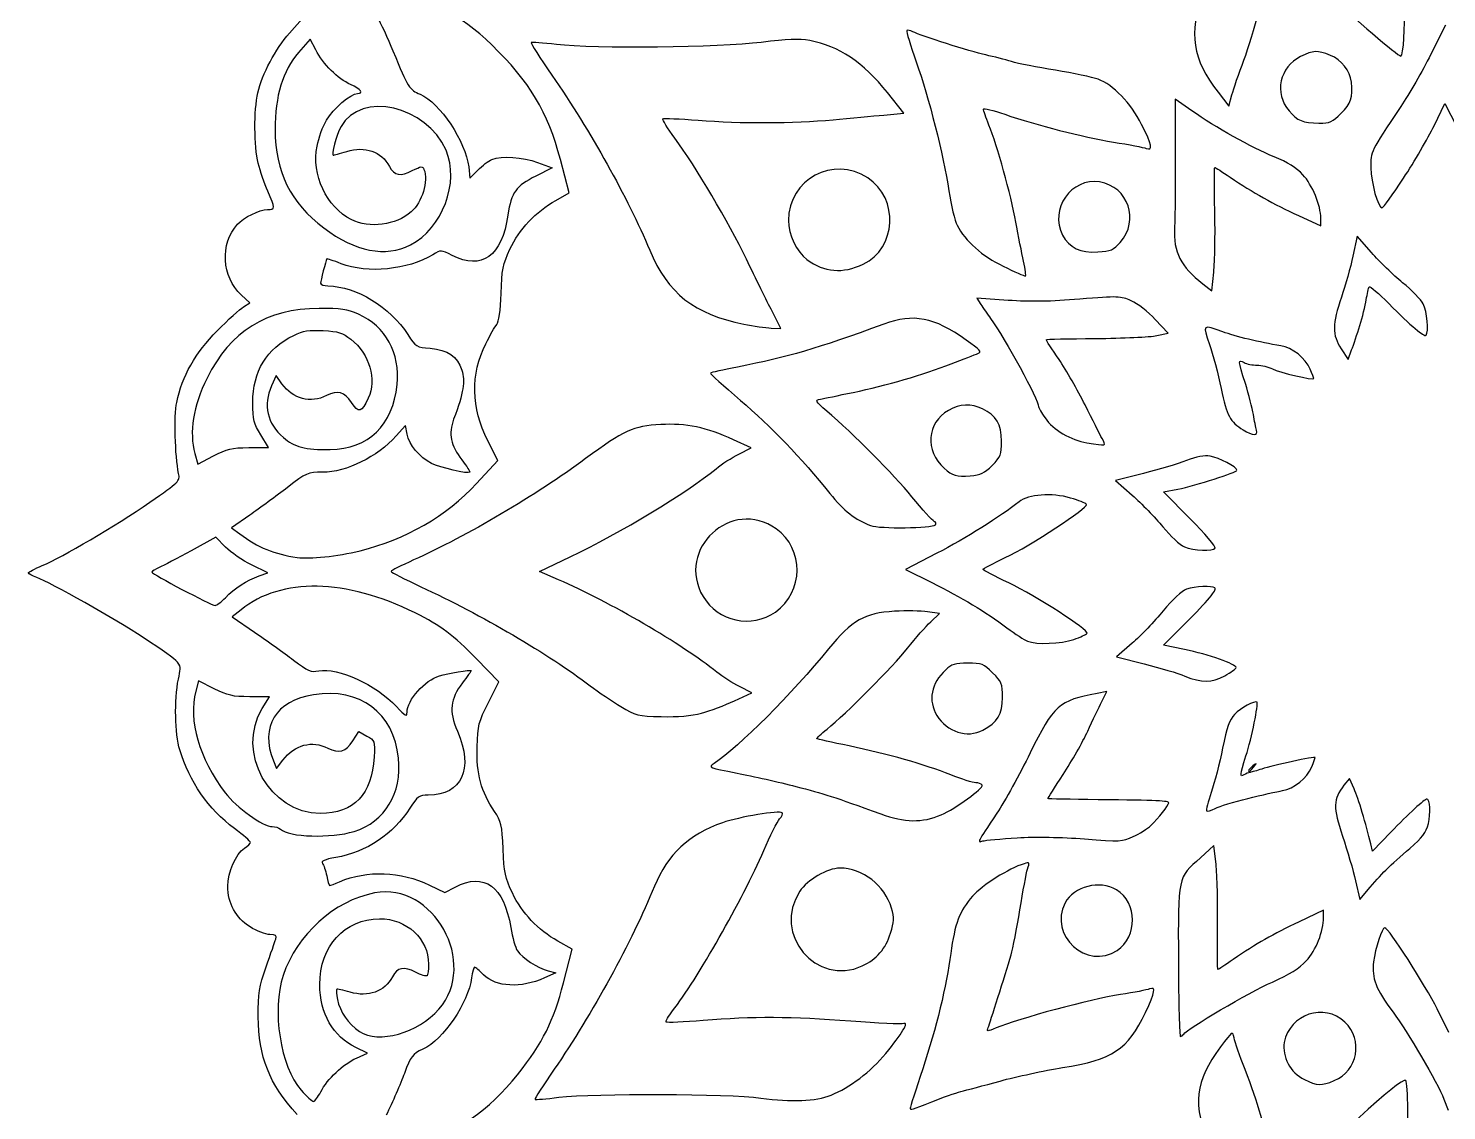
# Model space of a CAD drawing. Extents: x -17 to 263, y 101 to 446.
# Drawn here: x -17.3 to 122.8, y 251.8 to 358.7 of the extents above; entities that cross this region are included whole.
import ezdxf

# ---------------------------------------------------------------- set-up
doc = ezdxf.new("R2010")
doc.units = 0
doc.layers.get('0').update_dxf_attribs({"linetype": 'CONTINUOUS'})

msp = doc.modelspace()

# ---------------------------------------------------------------- linework, layer by layer
at = {"color": 7}
for p, q in [((8.526733, 358.21161), (9.768144, 359.61519)), ((122.67661, 359.002322), (121.20659, 356.081702)), ((10.565228, 357.619807), (9.412619, 356.292007)), ((11.108287, 356.565304), (10.565228, 357.619807)), ((102.76765, 355.543012), (102.76765, 355.543012)), ((69.193206, 350.294846), (67.566781, 352.333695)), ((97.626499, 350.534927), (95.971039, 351.70235)), ((95.971039, 351.70235), (95.991939, 346.223709)), ((100.21156, 352.377945), (101.29119, 350.989539)), ((101.29119, 350.989539), (101.58314, 352.101541)), ((67.218468, 350.117639), (69.193206, 350.294846)), ((112.38958, 350.302773), (112.38958, 350.302773)), ((121.54209, 349.051588), (122.61447, 351.275849)), ((122.61447, 351.275849), (123.80581, 348.957837)), ((26.217683, 344.987728), (26.346564, 343.882268)), ((26.346564, 343.882268), (27.128752, 344.688443)), ((34.461432, 344.896308), (32.856743, 344.094091)), ((33.023031, 345.428235), (34.461432, 344.896308)), ((36.14094, 342.442811), (35.274996, 345.732525)), ((118.53251, 343.888982), (118.53251, 343.888982)), ((34.821169, 341.691322), (36.14094, 342.442811)), ((99.896526, 340.696642), (99.896726, 340.696642)), ((108.14381, 340.196691), (110.3702, 339.181685)), ((110.3702, 339.181685), (110.3672, 339.898102)), ((90.559068, 337.543429), (90.559068, 337.543429)), ((113.96509, 338.148116), (113.53936, 336.17723)), ((115.37457, 336.529944), (113.96509, 338.148116)), ((20.460684, 337.295825), (20.460684, 337.295825)), ((65.172288, 335.388972), (65.172288, 335.388972)), ((81.017786, 335.671288), (81.017786, 335.671288)), ((98.707706, 333.456322), (99.599336, 332.769423)), ((99.599336, 332.769423), (99.792776, 334.605814)), ((4.6053, 331.566526), (3.773862, 332.337289)), ((79.485701, 331.813522), (76.385496, 332.034079)), ((76.385496, 332.034079), (76.790368, 331.400619)), ((3.972878, 331.170234), (4.6053, 331.566526)), ((57.054363, 329.019604), (56.172977, 330.740623)), ((56.172977, 330.740623), (56.172977, 330.740539)), ((95.296689, 328.564157), (94.021929, 329.924051)), ((114.21417, 329.328172), (114.21417, 329.328172)), ((56.083221, 329.073194), (57.054363, 329.019604)), ((94.155029, 328.325167), (95.296689, 328.564157)), ((112.37091, 327.026699), (113.05931, 325.973869)), ((113.05931, 325.973869), (113.40485, 326.916295)), ((7.198357, 324.373778), (6.752621, 323.371149)), ((7.781271, 323.561737), (7.198357, 324.373778)), ((19.973768, 319.449031), (19.058857, 318.428531)), ((20.137656, 318.593431), (19.973768, 319.449031)), ((6.465186, 317.289077), (5.685809, 318.533691)), ((29.081892, 315.976069), (28.09691, 317.941983)), ((54.109567, 317.248398), (52.369967, 318.041303)), ((88.758793, 318.174714), (88.758793, 318.174714)), ((104.00582, 318.994899), (104.00582, 318.994924)), ((-0.822013, 316.695965), (-0.522498, 315.6238)), ((4.508945, 317.269907), (6.465186, 317.289077)), ((4.508945, 317.269924), (4.508945, 317.269907)), ((52.883373, 316.626083), (54.109567, 317.248398)), ((-0.522498, 315.6238), (1.015098, 316.437286)), ((26.993436, 313.72074), (29.081892, 315.976069)), ((77.909128, 315.499057), (77.909128, 315.499057)), ((92.840721, 314.714713), (90.079665, 314.016678)), ((90.079665, 314.016678), (91.742061, 312.559363)), ((94.842509, 312.881381), (96.241899, 313.161045)), ((97.461069, 310.225448), (94.842509, 312.881381)), ((4.59815, 310.593982), (2.810477, 309.352379)), ((72.301389, 309.641073), (72.301389, 309.641028)), ((1.23617, 308.431736), (-1.187151, 307.080706)), ((2.207733, 307.442418), (1.23617, 308.431736)), ((2.810477, 309.352379), (3.622152, 308.744813)), ((15.496003, 307.077388), (15.496003, 307.077392)), ((72.461026, 306.823387), (69.359811, 305.210516)), ((99.937066, 307.336879), (99.937066, 307.336879)), ((6.385597, 304.887468), (4.782447, 305.670284)), ((33.211268, 305.019283), (36.226631, 306.465224)), ((5.518693, 304.585736), (6.385597, 304.887468)), ((35.092251, 304.204867), (33.211268, 305.019283)), ((69.359811, 305.210516), (71.948752, 303.92367)), ((2.194612, 302.431441), (2.194612, 302.431441)), ((3.740442, 301.250414), (2.868452, 300.54916)), ((2.868452, 300.54916), (5.072939, 299.03489)), ((56.507063, 301.020202), (56.507063, 301.020202)), ((72.711564, 300.86749), (71.532298, 301.039729)), ((71.842211, 300.057325), (72.711564, 300.86749)), ((94.817319, 297.75876), (96.897039, 299.82642)), ((85.969435, 298.31217), (85.969435, 298.31217)), ((91.729595, 297.92776), (90.186297, 296.58043)), ((96.895899, 297.32654), (94.817319, 297.75876)), ((29.20297, 294.12688), (27.001133, 296.37976)), ((90.186297, 296.58043), (92.932601, 295.893)), ((-0.448595, 294.23403), (-0.724052, 293.19532)), ((1.099065, 293.44331), (-0.448595, 294.23403)), ((28.1606, 292.06842), (29.20297, 294.12688)), ((100.87946, 294.72942), (100.87946, 294.72943)), ((52.456032, 292.24493), (54.177134, 293.04411)), ((54.177134, 293.04411), (52.958653, 293.65504)), ((89.233307, 293.15481), (88.269664, 292.97814)), ((88.738003, 292.16993), (89.233307, 293.15481)), ((6.560699, 292.65125), (4.603712, 292.65178)), ((5.838875, 291.47981), (6.560699, 292.65125)), ((49.212481, 291.03678), (49.212481, 291.03678)), ((14.769905, 288.27979), (15.367796, 289.21333)), ((15.367796, 289.21333), (16.166197, 288.76928)), ((76.98127, 289.33991), (76.98127, 289.33991)), ((6.927922, 286.31163), (7.224924, 285.55979)), ((7.224924, 285.55979), (7.864714, 286.38374)), ((103.74853, 285.71966), (103.74857, 285.7197)), ((113.18382, 284.58532), (112.64963, 283.90084)), ((113.64842, 283.55815), (113.18382, 284.58532)), ((103.14716, 282.60161), (103.14716, 282.60161)), ((72.882729, 280.98365), (72.882729, 280.98373)), ((14.908022, 279.34803), (14.908021, 279.34831)), ((80.389266, 278.71975), (80.389266, 278.71975)), ((117.27904, 279.27442), (115.45741, 277.38351)), ((99.808446, 277.96089), (98.469016, 276.74634)), ((100.01606, 276.08678), (99.808446, 277.96089)), ((115.45741, 277.38351), (115.29081, 278.11256)), ((116.9361, 275.68609), (116.9361, 275.68609)), ((22.338512, 274.04967), (23.850667, 273.32566)), ((23.850667, 273.32566), (24.872395, 273.85184)), ((113.79473, 274.46139), (114.21804, 272.62788)), ((114.21804, 272.62788), (115.24758, 273.83193)), ((110.62798, 271.55068), (108.22206, 270.41518)), ((110.63098, 270.85213), (110.62798, 271.55068)), ((36.426169, 267.72479), (35.029947, 268.50575)), ((35.572143, 264.37672), (36.426169, 267.72479)), ((90.25629, 267.58698), (90.256256, 267.58698)), ((34.832288, 265.3878), (33.691265, 264.86793)), ((34.069528, 265.58561), (34.832288, 265.3878)), ((65.082149, 266.05393), (65.082195, 266.05393)), ((123.01849, 259.4891), (121.85405, 261.82294)), ((96.821879, 259.32488), (96.822179, 259.32488)), ((16.232204, 257.44484), (15.073636, 258.00025)), ((15.135212, 256.95078), (16.232204, 257.44484)), ((11.609405, 253.61773), (11.60936, 253.61773)), ((111.68833, 254.71982), (111.68833, 254.71982)), ((62.01001, 253.29179), (62.01001, 253.29187)), ((71.966403, 252.64213), (71.966403, 252.64211)), ((122.52126, 252.89487), (122.9535, 251.81376))]:
    msp.add_line(p, q, dxfattribs=at)
for points in [[(102.76765, 355.543012), (103.72156, 358.032595), (105.0154, 362.974106), (105.51771, 366.046093)], [(28.498061, 357.04811), (25.249976, 360.18398), (22.58082, 361.450985), (19.160803, 361.480353)], [(98.707046, 361.933019), (97.280209, 358.299534), (97.705059, 355.601304), (100.21156, 352.377945)], [(111.34364, 361.862839), (113.37403, 359.905069), (118.00546, 355.942136), (118.26195, 355.943115)], [(118.26195, 355.943115), (118.5251, 355.944115), (118.72169, 359.119656), (118.55282, 360.641643)], [(17.17306, 359.855802), (17.517517, 359.239156), (18.223628, 357.707541), (18.742184, 356.452211)], [(70.079419, 358.348411), (69.822464, 358.482701), (69.554943, 358.53485), (69.484932, 358.464298)], [(5.399441, 352.317136), (5.830469, 354.183795), (7.128925, 356.631209), (8.526733, 358.21161)], [(32.380416, 357.281985), (32.327416, 357.228545), (33.253714, 355.778023), (34.438936, 354.058611)], [(34.877096, 357.090247), (33.55696, 357.249146), (32.433452, 357.335427), (32.380416, 357.281985)], [(55.099801, 357.300192), (51.057816, 356.772611), (38.5913, 356.643189), (34.877096, 357.090247)], [(59.917127, 357.470304), (58.76136, 357.679398), (57.724532, 357.642786), (55.099801, 357.300192)], [(67.566781, 352.333695), (65.188935, 355.314505), (62.738616, 356.959856), (59.917127, 357.470304)], [(69.484932, 358.464298), (69.414902, 358.393748), (69.83021, 357.006503), (70.407817, 355.381536)], [(77.285489, 356.054169), (75.761592, 356.385895), (70.830683, 357.95578), (70.079419, 358.348411)], [(9.412619, 356.292007), (7.850617, 354.492585), (7.101788, 352.020358), (7.101113, 348.660716)], [(14.550066, 353.137834), (13.296571, 353.697335), (11.836399, 355.151431), (11.108287, 356.565304)], [(18.742184, 356.452211), (20.264786, 352.766333), (20.339734, 352.646552), (21.418309, 352.175597)], [(35.274996, 345.732525), (34.045101, 350.404855), (32.216462, 353.458173), (28.498061, 357.04811)], [(79.827996, 355.40232), (79.198612, 355.593439), (78.054484, 355.886772), (77.285489, 356.054169)], [(108.3698, 355.890084), (106.28046, 354.86879), (105.73054, 352.288641), (107.22627, 350.524783)], [(111.31185, 356.017955), (109.99485, 356.539093), (109.66851, 356.524908), (108.3698, 355.890084)], [(113.38432, 353.384475), (113.2806, 354.462709), (112.39352, 355.589943), (111.31185, 356.017955)], [(121.20659, 356.081702), (120.39809, 354.475358), (119.07821, 352.178503), (118.27354, 350.977579)], [(70.407817, 355.381536), (71.665432, 351.843476), (73.091632, 346.208854), (73.635753, 342.628611)], [(84.14931, 354.542535), (82.401971, 354.824297), (80.45738, 355.211198), (79.827996, 355.40232)], [(88.373705, 353.653417), (87.797629, 353.86067), (85.896648, 354.260773), (84.14931, 354.542535)], [(101.58314, 352.101541), (101.74372, 352.71314), (102.27675, 354.261802), (102.76765, 355.543012)], [(15.234679, 352.247791), (15.898844, 352.250291), (15.564452, 352.685065), (14.550066, 353.137834)], [(34.438936, 354.058611), (38.284209, 348.480213), (41.910857, 341.985722), (44.090142, 336.775474)], [(92.668917, 349.191864), (91.606157, 351.296084), (89.846989, 353.123376), (88.373705, 353.653417)], [(112.38958, 350.302773), (113.35408, 351.274667), (113.53371, 351.831174), (113.38432, 353.384475)], [(5.432031, 345.35224), (5.018189, 347.033712), (5.001387, 350.594409), (5.399441, 352.317136)], [(12.175196, 349.620373), (12.821017, 350.7321), (14.583063, 352.245304), (15.234679, 352.247791)], [(23.981102, 346.636723), (22.062692, 351.049703), (15.572263, 352.511815), (13.609667, 348.97312)], [(21.418309, 352.175597), (23.390441, 351.314474), (25.922133, 347.522828), (26.217683, 344.987728)], [(77.05194, 350.696364), (77.051466, 350.820551), (77.995294, 350.597754), (79.149346, 350.201259)], [(77.597475, 349.129733), (77.297907, 349.867192), (77.052414, 350.572177), (77.05194, 350.696364)], [(79.149346, 350.201259), (82.381068, 349.090935), (86.806712, 347.958669), (89.891415, 347.452987)], [(105.77193, 345.986843), (103.51362, 346.908476), (99.937466, 348.905257), (97.626499, 350.534927)], [(107.22627, 350.524783), (108.03531, 349.570704), (108.60437, 349.338697), (110.1708, 349.32428)], [(110.1708, 349.32428), (111.27819, 349.31408), (111.50976, 349.41621), (112.38958, 350.302773)], [(118.27354, 350.977579), (115.20784, 346.402228), (115.29493, 346.580234), (115.30133, 344.902648)], [(11.242791, 347.060501), (11.39916, 347.854839), (11.818746, 349.006782), (12.175196, 349.620373)], [(13.609667, 348.97312), (13.152292, 348.148457), (12.606395, 346.137401), (12.842076, 346.145362)], [(46.563722, 347.845437), (45.850474, 348.818231), (45.325576, 349.673271), (45.39728, 349.745521)], [(45.39728, 349.745521), (45.46901, 349.817771), (47.037401, 349.756281), (48.882657, 349.608954)], [(48.882657, 349.608954), (53.09197, 349.272799), (58.246885, 349.291748), (62.196796, 349.657984)], [(62.196796, 349.657984), (63.872615, 349.813332), (66.132372, 350.020174), (67.218468, 350.117639)], [(80.251454, 339.541891), (79.754039, 342.274561), (78.41046, 347.128404), (77.597475, 349.129733)], [(93.132345, 346.822566), (93.809189, 346.560892), (93.690019, 347.170118), (92.668917, 349.191864)], [(118.53251, 343.888982), (119.59798, 345.50507), (120.9523, 347.828243), (121.54209, 349.051588)], [(7.101113, 348.660716), (7.10032, 344.520105), (8.621613, 341.459805), (11.919277, 338.968433)], [(53.641873, 335.884286), (51.867305, 339.566045), (48.658926, 344.987783), (46.563722, 347.845437)], [(89.891415, 347.452987), (91.429089, 347.200913), (92.887502, 346.917223), (93.132345, 346.822566)], [(14.626288, 339.790618), (12.187625, 341.023022), (10.688398, 344.244311), (11.242791, 347.060501)], [(12.842076, 346.145362), (12.892566, 346.147062), (13.489956, 346.3195), (14.169673, 346.528547)], [(14.169673, 346.528547), (15.983887, 347.086515), (17.588111, 346.522447), (18.385352, 345.04641)], [(20.460684, 337.295825), (23.62203, 338.913968), (25.347763, 343.492945), (23.981102, 346.636723)], [(28.503854, 345.722641), (29.51992, 346.11339), (31.523173, 345.982886), (33.023031, 345.428235)], [(65.623045, 343.917271), (62.206902, 346.159261), (57.799354, 343.777084), (57.795398, 339.686618)], [(95.991939, 346.223709), (96.003439, 343.210455), (95.970639, 339.944415), (95.919039, 338.965838)], [(108.5921, 344.225885), (107.98434, 344.880358), (107.04316, 345.468046), (105.77193, 345.986843)], [(6.379538, 342.593732), (6.047334, 343.343278), (5.620963, 344.584605), (5.432031, 345.35224)], [(18.385352, 345.04641), (18.87551, 344.138884), (19.48013, 344.027229), (20.647863, 344.628591)], [(21.804842, 344.751765), (22.248094, 343.60972), (21.61247, 341.500762), (20.538778, 340.551084)], [(20.647863, 344.628591), (21.529437, 345.082589), (21.67061, 345.097618), (21.804842, 344.751765)], [(27.128752, 344.688443), (27.558963, 345.13184), (28.177761, 345.59723), (28.503854, 345.722641)], [(99.896726, 340.696642), (99.847426, 343.036583), (99.846026, 344.951116), (99.893726, 344.951161)], [(99.893726, 344.951161), (99.941426, 344.951206), (100.62886, 344.511549), (101.42147, 343.974148)], [(115.30133, 344.902648), (115.30733, 343.457215), (116.01774, 340.948435), (116.42136, 340.949975)], [(32.856743, 344.094091), (30.871028, 343.101389), (30.43683, 342.494875), (30.097227, 340.239439)], [(65.172288, 335.388972), (68.472753, 336.965568), (68.732328, 341.876671), (65.623045, 343.917271)], [(88.520452, 343.508634), (85.736778, 343.96801), (83.530929, 340.80955), (84.85878, 338.265629)], [(90.559068, 337.543429), (92.487135, 339.719673), (91.351947, 343.041366), (88.520452, 343.508634)], [(101.42147, 343.974148), (103.64548, 342.46624), (105.7088, 341.306805), (108.14381, 340.196691)], [(110.3672, 339.898102), (110.3622, 341.179697), (109.52487, 343.221409), (108.5921, 344.225885)], [(116.42136, 340.949975), (116.51706, 340.950341), (117.46704, 342.272895), (118.53251, 343.888982)], [(6.340148, 340.783673), (7.132132, 340.786673), (7.134395, 340.890582), (6.379538, 342.593732)], [(73.635753, 342.628611), (73.853207, 341.197758), (74.216675, 339.671585), (74.443446, 339.237125)], [(3.380977, 339.329598), (3.984474, 340.002099), (5.569053, 340.780729), (6.340148, 340.783673)], [(20.538778, 340.551084), (19.040974, 339.226265), (16.412096, 338.888139), (14.626288, 339.790618)], [(30.295208, 336.868262), (31.202181, 338.818053), (32.839682, 340.563044), (34.821169, 341.691322)], [(99.792776, 334.605814), (99.899166, 335.615827), (99.945856, 338.356701), (99.896526, 340.696642)], [(3.773862, 332.337289), (1.837897, 334.131955), (1.65399, 337.405142), (3.380977, 339.329598)], [(11.919277, 338.968433), (15.031806, 336.616934), (17.999116, 336.035866), (20.460684, 337.295825)], [(30.097227, 340.239439), (29.482537, 336.157004), (27.541171, 334.758712), (24.57149, 336.259469)], [(57.795398, 339.686618), (57.794539, 338.339953), (58.626967, 336.576373), (59.607056, 335.850438)], [(74.443446, 339.237125), (75.269896, 337.653799), (76.931902, 336.175374), (79.002741, 335.181436)], [(81.017786, 335.671288), (80.83772, 336.473882), (80.492869, 338.215653), (80.251454, 339.541891)], [(95.919039, 338.965838), (95.793419, 336.583688), (96.525379, 335.137558), (98.707706, 333.456322)], [(84.85878, 338.265629), (85.508255, 337.021356), (86.645139, 336.474862), (88.34389, 336.590361)], [(88.34389, 336.590361), (89.621238, 336.677211), (89.896588, 336.79568), (90.559068, 337.543429)], [(22.673144, 336.317529), (20.199663, 334.814756), (16.235401, 334.427897), (13.624869, 335.434539)], [(24.57149, 336.259469), (23.489034, 336.806496), (23.478483, 336.806818), (22.673144, 336.317529)], [(29.412746, 332.489769), (29.488976, 334.840077), (29.593858, 335.360504), (30.295208, 336.868262)], [(44.090142, 336.775474), (45.882584, 332.490109), (48.496249, 330.437596), (53.39736, 329.466524)], [(113.53936, 336.17723), (113.30521, 335.093241), (112.78994, 333.271275), (112.39431, 332.128412)], [(118.44024, 333.556379), (117.52933, 334.301846), (116.14978, 335.639953), (115.37457, 336.529944)], [(12.208352, 335.910587), (12.106527, 335.730771), (11.584271, 333.719607), (11.58507, 333.510402)], [(13.624869, 335.434539), (12.863723, 335.728042), (12.226291, 335.942265), (12.208352, 335.910587)], [(56.172977, 330.740539), (55.68821, 331.687099), (54.549216, 334.001786), (53.641873, 335.884286)], [(59.607056, 335.850438), (61.321927, 334.580267), (63.160232, 334.427837), (65.172288, 335.388972)], [(79.002741, 335.181436), (80.114997, 334.64759), (81.09706, 334.21108), (81.18511, 334.211416)], [(81.18511, 334.211416), (81.27321, 334.211753), (81.1979, 334.868695), (81.017786, 335.671288)], [(11.58507, 333.510402), (11.585593, 333.373245), (11.915505, 333.252916), (12.318206, 333.243006)], [(120.47987, 331.471217), (120.26898, 331.872589), (119.35114, 332.810911), (118.44024, 333.556379)], [(12.318206, 333.243006), (15.169384, 333.172826), (18.434699, 331.181596), (20.218173, 328.42549)], [(28.997404, 329.440165), (29.206587, 329.683345), (29.357703, 330.792895), (29.412746, 332.489769)], [(86.561141, 331.926542), (83.783641, 331.693472), (81.651815, 331.659417), (79.485701, 331.813522)], [(91.641768, 331.772027), (90.593814, 332.234756), (90.329801, 332.242787), (86.561141, 331.926542)], [(112.39431, 332.128412), (111.48291, 329.495567), (111.47785, 328.39255), (112.37091, 327.026699)], [(114.85126, 331.870625), (114.94656, 332.460776), (115.07677, 333.032488), (115.14055, 333.141093)], [(115.14055, 333.141093), (115.20435, 333.249696), (116.07982, 332.505066), (117.08608, 331.486355)], [(11.467584, 331.017653), (6.238896, 330.984053), (2.678002, 328.769734), (0.38162, 324.123904)], [(1.379691, 328.801703), (2.458108, 329.886433), (3.625048, 330.952273), (3.972878, 331.170234)], [(15.341199, 330.437195), (14.219034, 330.939335), (13.604748, 331.031385), (11.467584, 331.017653)], [(75.343435, 327.893533), (72.136214, 330.156123), (70.157478, 330.539013), (67.219705, 329.465494)], [(76.790368, 331.400619), (77.013049, 331.052217), (77.445876, 330.425215), (77.752193, 330.007281)], [(94.021929, 329.924051), (93.320809, 330.671984), (92.249737, 331.503576), (91.641768, 331.772027)], [(114.21417, 329.328172), (114.46925, 330.136371), (114.75593, 331.280473), (114.85126, 331.870625)], [(117.08608, 331.486355), (119.29525, 329.249858), (120.56453, 328.173375), (120.76009, 328.370433)], [(120.76009, 328.370433), (121.04579, 328.658316), (120.85629, 330.754749), (120.47987, 331.471217)], [(19.149173, 323.490942), (19.462262, 326.60121), (18.015336, 329.240595), (15.341199, 330.437195)], [(27.900601, 327.523884), (28.322984, 328.367592), (28.816545, 329.229923), (28.997404, 329.440165)], [(67.219705, 329.465494), (60.487477, 327.005416), (57.843399, 326.229567), (52.77467, 325.226901)], [(53.39736, 329.466524), (54.34046, 329.279662), (55.549095, 329.102665), (56.083221, 329.073194)], [(77.752193, 330.007281), (79.215998, 328.010147), (82.495554, 321.992363), (82.498202, 321.298658)], [(100.68142, 328.703694), (98.706246, 329.445809), (98.677256, 329.418539), (99.367366, 327.467259)], [(113.40485, 326.916295), (113.5949, 327.434634), (113.9591, 328.519972), (114.21417, 329.328172)], [(-2.613886, 321.730896), (-2.088865, 324.309329), (-0.776536, 326.632866), (1.379691, 328.801703)], [(4.904335, 321.705731), (4.900435, 324.818439), (6.24736, 327.032507), (8.945805, 328.351537)], [(8.945805, 328.351537), (9.88446, 328.810364), (10.429155, 328.898824), (11.853752, 328.823781)], [(11.853752, 328.823781), (13.340682, 328.745461), (13.753842, 328.615273), (14.576437, 327.965909)], [(14.576437, 327.965909), (16.44469, 326.49107), (17.181421, 324.006414), (16.304112, 322.139241)], [(20.218173, 328.42549), (20.994841, 327.225266), (21.065527, 327.181935), (22.421896, 327.074672)], [(76.491565, 326.551897), (76.907524, 326.710006), (76.734531, 326.912157), (75.343435, 327.893533)], [(83.234902, 327.927588), (83.234732, 327.972288), (85.434812, 328.026288), (88.12398, 328.047553)], [(84.514792, 325.96552), (83.811018, 326.999931), (83.235073, 327.882849), (83.234902, 327.927588)], [(88.12398, 328.047553), (90.813138, 328.068813), (93.527119, 328.19373), (94.155029, 328.325167)], [(106.40737, 327.329862), (104.29915, 327.666097), (101.93042, 328.234428), (100.68142, 328.703694)], [(22.421896, 327.074672), (24.161254, 326.937111), (25.090978, 326.293395), (25.542998, 324.913681)], [(28.09691, 317.941983), (26.454676, 321.219698), (26.387438, 324.501345), (27.900601, 327.523884)], [(73.865948, 325.537426), (75.040678, 325.993004), (76.222204, 326.449518), (76.491565, 326.551897)], [(99.367366, 327.467259), (99.704106, 326.515097), (100.22696, 324.545629), (100.52926, 323.090662)], [(109.31578, 325.004248), (108.84503, 326.118949), (107.5607, 327.145913), (106.40737, 327.329862)], [(52.77467, 325.226901), (51.334587, 324.942041), (50.12218, 324.674531), (50.08042, 324.632461)], [(64.172437, 322.721592), (67.471091, 323.410389), (71.097886, 324.463922), (73.865948, 325.537426)], [(87.0832, 321.478262), (86.374342, 322.911856), (85.218555, 324.931119), (84.514792, 325.96552)], [(102.91489, 323.581863), (102.17087, 325.94484), (102.16781, 325.994018), (102.78497, 325.666742)], [(102.78497, 325.666742), (103.05574, 325.523164), (103.63336, 325.407049), (104.06858, 325.40871)], [(104.06858, 325.40871), (104.5038, 325.41041), (105.18575, 325.244783), (105.58404, 325.040752)], [(105.58404, 325.040752), (106.27492, 324.686817), (109.6665, 323.892238), (109.66576, 324.084477)], [(109.66576, 324.084477), (109.66557, 324.135077), (109.50808, 324.548918), (109.31578, 325.004248)], [(0.38162, 324.123904), (-0.98048, 321.368234), (-1.401466, 318.770218), (-0.822013, 316.695965)], [(12.165262, 322.406294), (10.620319, 321.59988), (8.855692, 322.064967), (7.781271, 323.561737)], [(25.542998, 324.913681), (25.902844, 323.815296), (25.723911, 322.741636), (24.735, 320.065341)], [(50.08042, 324.632461), (50.03868, 324.590401), (51.384622, 323.374351), (53.071437, 321.930179)], [(103.70327, 320.53685), (103.60687, 321.140696), (103.25208, 322.510952), (102.91489, 323.581863)], [(6.752621, 323.371149), (5.900224, 321.453791), (6.309348, 319.656399), (7.917007, 318.255686)], [(14.654279, 321.70462), (13.949584, 322.786578), (13.264071, 322.979832), (12.165262, 322.406294)], [(12.537266, 317.072445), (16.318494, 317.117075), (18.744641, 319.472228), (19.149173, 323.490942)], [(16.304112, 322.139241), (15.634785, 320.714726), (15.348181, 320.639221), (14.654279, 321.70462)], [(60.945146, 322.045077), (61.272162, 322.114827), (62.72444, 322.419242), (64.172437, 322.721592)], [(100.52926, 323.090662), (101.0947, 320.369121), (101.38587, 319.822868), (102.70005, 319.018019)], [(-2.422662, 314.701795), (-2.786402, 316.51627), (-2.891219, 320.368918), (-2.613886, 321.730896)], [(5.685809, 318.533691), (4.993786, 319.638817), (4.906198, 319.994296), (4.904335, 321.705731)], [(53.071437, 321.930179), (56.050706, 319.379484), (59.05251, 316.24589), (61.883969, 312.730743)], [(61.584657, 320.86455), (60.424417, 321.855248), (60.386147, 321.925882), (60.945146, 322.045077)], [(69.979221, 312.410243), (68.173373, 314.630376), (64.204084, 318.627913), (61.584657, 320.86455)], [(73.589814, 320.932729), (71.465956, 319.728362), (71.257106, 316.938225), (73.162674, 315.226486)], [(76.965825, 321.093377), (75.820471, 321.639779), (74.746558, 321.588669), (73.589814, 320.932729)], [(78.828199, 317.887033), (78.821799, 319.563441), (78.303932, 320.455021), (76.965825, 321.093377)], [(82.498202, 321.298658), (82.498564, 321.203858), (82.787621, 320.704768), (83.14056, 320.189612)], [(88.758793, 318.174714), (88.546068, 318.558075), (87.792048, 320.044677), (87.0832, 321.478262)], [(24.735, 320.065341), (24.201379, 318.621194), (24.42815, 317.495061), (25.544859, 316.043613)], [(45.17624, 319.543753), (42.436086, 319.395442), (41.558611, 318.996909), (37.760204, 316.175509)], [(52.369967, 318.041303), (49.693221, 319.261364), (47.689729, 319.679799), (45.17624, 319.543753)], [(83.14056, 320.189612), (83.937014, 319.027104), (85.668519, 317.996936), (87.267393, 317.734328)], [(104.00582, 318.994924), (103.93582, 319.239128), (103.79968, 319.932994), (103.70327, 320.53685)], [(7.917007, 318.255686), (8.991458, 317.319551), (10.069979, 317.043346), (12.537266, 317.072445)], [(19.058857, 318.428531), (17.17624, 316.328639), (14.162168, 314.837873), (11.783381, 314.830062)], [(22.556294, 315.709062), (21.34566, 316.320865), (20.344203, 317.515161), (20.137656, 318.593431)], [(87.267393, 317.734328), (89.243657, 317.409739), (89.191765, 317.394411), (88.758793, 318.174714)], [(102.70005, 319.018019), (103.66861, 318.424832), (104.17176, 318.415933), (104.00582, 318.994899)], [(1.015098, 316.437286), (2.34573, 317.141266), (2.816036, 317.253352), (4.508945, 317.269924)], [(50.64434, 315.176745), (51.201407, 315.631615), (52.208975, 316.283816), (52.883373, 316.626083)], [(77.909128, 315.499057), (78.758248, 316.354695), (78.833304, 316.549693), (78.828199, 317.887033)], [(37.760204, 316.175509), (32.953339, 312.605043), (26.004156, 308.508636), (20.770043, 306.160148)], [(26.342386, 314.822419), (26.152872, 314.634514), (23.412903, 315.276169), (22.556294, 315.709062)], [(25.544859, 316.043613), (26.027808, 315.415892), (26.386699, 314.866358), (26.342386, 314.822419)], [(36.226631, 306.465224), (41.24024, 308.86936), (47.699598, 312.772256), (50.64434, 315.176745)], [(73.162674, 315.226486), (73.998185, 314.47596), (74.350777, 314.373986), (75.754014, 314.477003)], [(75.754014, 314.477003), (76.772696, 314.551793), (77.143637, 314.72771), (77.909128, 315.499057)], [(97.088019, 315.983916), (96.270579, 315.669783), (94.359289, 315.098643), (92.840721, 314.714713)], [(99.446306, 316.416982), (98.868116, 316.508572), (98.073476, 316.362642), (97.088019, 315.983916)], [(102.07785, 315.029817), (102.08185, 315.349774), (100.31872, 316.278821), (99.446306, 316.416982)], [(-5.265484, 311.867542), (-2.358745, 313.864373), (-2.272104, 313.950754), (-2.422662, 314.701795)], [(11.783381, 314.830062), (10.314889, 314.825262), (10.188846, 314.770572), (8.322602, 313.33032)], [(15.496003, 307.077392), (19.983886, 308.180132), (24.025042, 310.515165), (26.993436, 313.72074)], [(96.241899, 313.161045), (98.057336, 313.523838), (102.07556, 314.810547), (102.07785, 315.029817)], [(8.322602, 313.33032), (7.257372, 312.508207), (5.581371, 311.27686), (4.59815, 310.593982)], [(56.581383, 309.235676), (52.194878, 312.387784), (46.603794, 307.212663), (49.359579, 302.551159)], [(61.883969, 312.730743), (63.248686, 311.03649), (64.415234, 310.117187), (65.905887, 309.561263)], [(72.187556, 309.976926), (72.010887, 310.039256), (71.01713, 311.134216), (69.979221, 312.410243)], [(85.660265, 312.282023), (83.777171, 312.821658), (81.500316, 312.656226), (80.562102, 311.911579)], [(91.742061, 312.559363), (92.656377, 311.757838), (94.015119, 310.355234), (94.761489, 309.442467)], [(-15.89194, 305.614022), (-13.890586, 306.452508), (-8.710694, 309.500793), (-5.265484, 311.867542)], [(80.562102, 311.911579), (78.732721, 310.459615), (75.265798, 308.282084), (72.461026, 306.823387)], [(79.185378, 306.390563), (81.674929, 307.552905), (87.425083, 311.322013), (87.217309, 311.655332)], [(87.217309, 311.655332), (87.141949, 311.776185), (86.441315, 312.058193), (85.660265, 312.282023)], [(65.905887, 309.561263), (66.780789, 309.234981), (71.983589, 309.299862), (72.301389, 309.641073)], [(72.301389, 309.641028), (72.415453, 309.763474), (72.364249, 309.91463), (72.187556, 309.976926)], [(99.937066, 307.336879), (100.015466, 307.464829), (98.901266, 308.764685), (97.461069, 310.225448)], [(3.622152, 308.744813), (5.429179, 307.392171), (7.008583, 306.741756), (9.27548, 306.416717)], [(56.507063, 301.020202), (59.325513, 303.021756), (59.363635, 307.236372), (56.581383, 309.235676)], [(94.761489, 309.442467), (95.507859, 308.52969), (96.466579, 307.632823), (96.891989, 307.449445)], [(-1.187151, 307.080706), (-2.519984, 306.337643), (-3.939018, 305.59212), (-4.340579, 305.423986)], [(4.782447, 305.670284), (3.900707, 306.100831), (2.742094, 306.898284), (2.207733, 307.442418)], [(9.27548, 306.416717), (10.548415, 306.234195), (13.218572, 306.51777), (15.496003, 307.077388)], [(96.891989, 307.449445), (97.783066, 307.065314), (99.726636, 306.993473), (99.937066, 307.336879)], [(-17.261871, 304.883597), (-17.262199, 304.969497), (-16.64573, 305.298222), (-15.89194, 305.614022)], [(-4.340579, 305.423986), (-4.742131, 305.255862), (-5.068264, 305.046455), (-5.065318, 304.958636)], [(20.770043, 306.160148), (19.549744, 305.612616), (18.552263, 305.102644), (18.553413, 305.026878)], [(76.998427, 305.239206), (76.994127, 305.309086), (77.97865, 305.827152), (79.185378, 306.390563)], [(-16.434637, 304.430851), (-16.889283, 304.593927), (-17.261543, 304.797667), (-17.261871, 304.883597)], [(-5.934401, 298.49771), (-8.667275, 300.321982), (-15.077318, 303.943979), (-16.434637, 304.430851)], [(-5.065318, 304.958636), (-5.059608, 304.773936), (0.776798, 301.701554), (1.181512, 301.669919)], [(2.194612, 302.431441), (3.078186, 303.362101), (4.325409, 304.170408), (5.518693, 304.585736)], [(20.917697, 300.930644), (14.106007, 304.328306), (7.715717, 304.447262), (3.740442, 301.250414)], [(18.553413, 305.026878), (18.554413, 304.951078), (19.882049, 304.273294), (21.503374, 303.520608)], [(50.721035, 295.08583), (47.297227, 297.84011), (40.119256, 302.028301), (35.092251, 304.204867)], [(71.948752, 303.92367), (74.906335, 302.45359), (77.22191, 301.063159), (79.369496, 299.46774)], [(79.549647, 303.895015), (78.150381, 304.564479), (77.002334, 305.169371), (76.998427, 305.239206)], [(21.503374, 303.520608), (27.444376, 300.762577), (34.162056, 296.83031), (38.220691, 293.73497)], [(49.359579, 302.551159), (50.812067, 300.094225), (54.18565, 299.37162), (56.507063, 301.020202)], [(87.276421, 298.91827), (87.475155, 299.2426), (82.280254, 302.58857), (79.549647, 303.895015)], [(97.102169, 303.265755), (96.631829, 303.099779), (95.717439, 302.253462), (94.797669, 301.132843)], [(96.897039, 299.82642), (99.281136, 302.196665), (100.11554, 303.188688), (99.902726, 303.399877)], [(99.902726, 303.399877), (99.657436, 303.643302), (97.938806, 303.560991), (97.102169, 303.265755)], [(1.181512, 301.669919), (1.330047, 301.658289), (1.785942, 302.000988), (2.194612, 302.431441)], [(71.532298, 301.039729), (70.883702, 301.134449), (69.416956, 301.156775), (68.272865, 301.089289)], [(94.797669, 301.132843), (93.959039, 300.111074), (92.578412, 298.66878), (91.729595, 297.92776)], [(27.001133, 296.37976), (24.670092, 298.76484), (23.490244, 299.64746), (20.917697, 300.930644)], [(68.272865, 301.089289), (65.280877, 300.912866), (64.074313, 300.225215), (61.761923, 297.37851)], [(69.565608, 297.46024), (70.339592, 298.44306), (71.364058, 299.61175), (71.842211, 300.057325)], [(-2.448341, 294.38365), (-2.110823, 296.09813), (-1.812768, 295.74637), (-5.934401, 298.49771)], [(5.072939, 299.03489), (6.285407, 298.20205), (8.012753, 296.96217), (8.911495, 296.27963)], [(79.369496, 299.46774), (80.189658, 298.85845), (81.106342, 298.26191), (81.406571, 298.1421)], [(81.406571, 298.1421), (82.301952, 297.78478), (84.699798, 297.87415), (85.969435, 298.31217)], [(85.969435, 298.31217), (86.621951, 298.53729), (87.210094, 298.81004), (87.276421, 298.91827)], [(61.761923, 297.37851), (58.177641, 292.96605), (52.89146, 287.67247), (50.46145, 286.06223)], [(61.601249, 289.44444), (63.480848, 290.95195), (68.10663, 295.6076), (69.565608, 297.46024)], [(101.99585, 295.53399), (102.04105, 295.86257), (99.295576, 296.82756), (96.895899, 297.32654)], [(8.911495, 296.27963), (10.350055, 295.18712), (10.648489, 295.05834), (11.40574, 295.2034)], [(11.40574, 295.2034), (13.309322, 295.56804), (17.077756, 293.8426), (19.075762, 291.69156)], [(75.499099, 295.96243), (74.250408, 295.95743), (73.886616, 295.85014), (73.322639, 295.31912)], [(77.958763, 295.01508), (77.065172, 295.90187), (76.894129, 295.96776), (75.499099, 295.96243)], [(92.932601, 295.893), (94.443059, 295.51494), (96.251299, 294.97301), (96.950889, 294.68872)], [(100.87946, 294.72943), (101.47644, 295.04803), (101.97881, 295.41008), (101.99585, 295.53399)], [(-2.307663, 287.39289), (-2.79501, 289.01273), (-2.860913, 292.28787), (-2.448341, 294.38365)], [(20.129897, 291.12121), (20.127397, 292.30908), (21.883362, 294.28249), (23.342319, 294.73134)], [(23.342319, 294.73134), (24.088129, 294.9608), (26.462883, 295.34137), (26.463303, 295.2315)], [(26.463303, 295.2315), (26.463485, 295.1837), (26.076533, 294.63347), (25.603414, 294.00872)], [(52.958653, 293.65504), (52.288485, 293.99106), (51.28156, 294.63492), (50.721035, 295.08583)], [(73.322639, 295.31912), (71.874473, 293.95559), (71.550384, 292.27298), (72.453165, 290.80494)], [(78.924872, 292.56272), (78.919572, 293.95775), (78.852392, 294.12828), (77.958763, 295.01508)], [(96.950889, 294.68872), (98.613926, 294.01293), (99.555246, 294.02268), (100.87946, 294.72942)], [(-0.724052, 293.19532), (-1.485989, 290.32204), (-0.405068, 286.58035), (2.177471, 283.15146)], [(4.603712, 292.65178), (2.917378, 292.65234), (2.432676, 292.76194), (1.099065, 293.44331)], [(10.895005, 292.84889), (7.156716, 292.26001), (5.59485, 289.68625), (6.927922, 286.31163)], [(19.290553, 286.58624), (18.816669, 291.08419), (15.48224, 293.5715), (10.895005, 292.84889)], [(25.603414, 294.00872), (24.368331, 292.37781), (24.251145, 291.26063), (25.105471, 289.26191)], [(38.220691, 293.73497), (39.028579, 293.11883), (40.386527, 292.19458), (41.238364, 291.68109)], [(88.269664, 292.97814), (84.509638, 292.28879), (83.953146, 291.79328), (81.660092, 287.09282)], [(11.568249, 281.11328), (6.571936, 281.09418), (3.199408, 287.19633), (5.838875, 291.47981)], [(19.075762, 291.69156), (19.995057, 290.70185), (20.130949, 290.62833), (20.129897, 291.12121)], [(27.047949, 287.68655), (27.112859, 289.83298), (27.197632, 290.16675), (28.1606, 292.06842)], [(41.238364, 291.68109), (42.705691, 290.79656), (42.916082, 290.74431), (45.238585, 290.68763)], [(49.212481, 291.03678), (50.049829, 291.26172), (51.509423, 291.8054), (52.456032, 292.24493)], [(76.98127, 289.33991), (78.424997, 290.09809), (78.931077, 290.93725), (78.924872, 292.56272)], [(87.34617, 289.24981), (87.83926, 290.31419), (88.465589, 291.62825), (88.738003, 292.16993)], [(104.06294, 292.10198), (103.85334, 292.30999), (102.45879, 291.55743), (101.83741, 290.90098)], [(102.97227, 286.79625), (103.53807, 288.60405), (104.22422, 291.94192), (104.06294, 292.10198)], [(45.238585, 290.68763), (46.871599, 290.64773), (48.198304, 290.76433), (49.212481, 291.03678)], [(72.453165, 290.80494), (73.449919, 289.18408), (75.451446, 288.53651), (76.98127, 289.33991)], [(101.83741, 290.90098), (101.3414, 290.37698), (101.06875, 289.60302), (100.6634, 287.56845)], [(16.166197, 288.76928), (16.949515, 288.3336), (16.963005, 288.29447), (16.8804, 286.69774)], [(25.105471, 289.26191), (26.71758, 285.49033), (25.55993, 282.94471), (22.226854, 282.93198)], [(60.599729, 288.50732), (60.558669, 288.54802), (61.009377, 288.96974), (61.601249, 289.44444)], [(63.776889, 287.79058), (62.070487, 288.14407), (60.640765, 288.46659), (60.599729, 288.50732)], [(84.928706, 284.97893), (85.765218, 286.26353), (86.853079, 288.18543), (87.34617, 289.24981)], [(3.084465, 279.63123), (0.524734, 281.54945), (-1.370293, 284.27724), (-2.307663, 287.39289)], [(7.864714, 286.38374), (9.050174, 287.91045), (10.753355, 288.36912), (12.298217, 287.5777)], [(12.298217, 287.5777), (13.395781, 287.01542), (14.085618, 287.21138), (14.769905, 288.27979)], [(28.763228, 281.32457), (27.457493, 283.24347), (26.968425, 285.05743), (27.047949, 287.68655)], [(73.817049, 284.93844), (71.216326, 285.97177), (67.605924, 286.99738), (63.776889, 287.79058)], [(100.6634, 287.56845), (100.37303, 286.11094), (99.868976, 284.14629), (99.543296, 283.20255)], [(16.8804, 286.69774), (16.689896, 283.01516), (14.892825, 281.12597), (11.568249, 281.11328)], [(14.908021, 279.34831), (17.954922, 280.30216), (19.656526, 283.11244), (19.290553, 286.58624)], [(50.46145, 286.06223), (49.860915, 285.66428), (49.921223, 285.63864), (52.715834, 285.1039)], [(81.660092, 287.09282), (80.646298, 285.01467), (79.163737, 282.33232), (78.365523, 281.13204)], [(102.76667, 284.93181), (102.34433, 284.66571), (102.36547, 284.85751), (102.97227, 286.79625)], [(103.65227, 285.8152), (103.40852, 285.62252), (103.20927, 285.42174), (103.20947, 285.369)], [(103.20947, 285.369), (103.21027, 285.15994), (103.41833, 285.2953), (103.74853, 285.71966)], [(103.74857, 285.7197), (104.06297, 286.12376), (104.05396, 286.13271), (103.65227, 285.8152)], [(109.80867, 286.64856), (109.80819, 286.77496), (105.61028, 285.86629), (104.52735, 285.50538)], [(106.57517, 283.37291), (107.72747, 283.56677), (109.0037, 284.60371), (109.46574, 285.72151)], [(109.46574, 285.72151), (109.65456, 286.17829), (109.80887, 286.59547), (109.80867, 286.64856)], [(52.715834, 285.1039), (54.295129, 284.80169), (56.902121, 284.21414), (58.50915, 283.79821)], [(76.281571, 284.15434), (76.014052, 284.15334), (74.905017, 284.50616), (73.817049, 284.93844)], [(83.407986, 282.58691), (83.407868, 282.61791), (84.092193, 283.69432), (84.928706, 284.97893)], [(103.38559, 285.17846), (103.21939, 285.15256), (102.94088, 285.04156), (102.76667, 284.93181)], [(104.52735, 285.50538), (104.06557, 285.35148), (103.55178, 285.20437), (103.38559, 285.17846)], [(2.177471, 283.15146), (3.258438, 281.71624), (5.90605, 279.82138), (6.825554, 279.82489)], [(22.226854, 282.93198), (21.307231, 282.92798), (21.165612, 282.82823), (20.41656, 281.6511)], [(58.50915, 283.79821), (61.333832, 283.06714), (62.263097, 282.76635), (66.903614, 281.08095)], [(72.882729, 280.98373), (74.257169, 281.56002), (77.097588, 283.62737), (76.915763, 283.91909)], [(76.915763, 283.91909), (76.834463, 284.04949), (76.549089, 284.15536), (76.281571, 284.15434)], [(99.543296, 283.20255), (99.217606, 282.25882), (99.005266, 281.43296), (99.071426, 281.3673)], [(103.14716, 282.60161), (104.51314, 282.93843), (106.05574, 283.28551), (106.57517, 283.37291)], [(112.64963, 283.90084), (111.57939, 282.52951), (111.55602, 281.71558), (112.50543, 278.88067)], [(115.29081, 278.11256), (114.85414, 280.0234), (114.06753, 282.63153), (113.64842, 283.55815)], [(20.41656, 281.6511), (18.772084, 279.06676), (16.143424, 277.31432), (13.085264, 276.76359)], [(88.361435, 282.4788), (85.637156, 282.5072), (83.408104, 282.5559), (83.407986, 282.58691)], [(95.347679, 282.16587), (95.346899, 282.37025), (94.310889, 282.41665), (88.361435, 282.4788)], [(93.587119, 279.94112), (94.309089, 280.61474), (95.348589, 281.92831), (95.347679, 282.16587)], [(99.071426, 281.3673), (99.137626, 281.3016), (99.522886, 281.4147), (99.927636, 281.61857)], [(99.927636, 281.61857), (100.33241, 281.82242), (101.78119, 282.26479), (103.14716, 282.60161)], [(120.84367, 282.54646), (120.61776, 282.5456), (118.99838, 281.05913), (117.27904, 279.27442)], [(120.9834, 280.13506), (121.23004, 281.13061), (121.14794, 282.54762), (120.84367, 282.54646)], [(29.618843, 277.59435), (29.518159, 280.00007), (29.443821, 280.32437), (28.763228, 281.32457)], [(51.285841, 280.20577), (47.96259, 279.05535), (45.869167, 277.09776), (44.563799, 273.9199)], [(57.176326, 281.19281), (56.922132, 281.44507), (52.936712, 280.77726), (51.285841, 280.20577)], [(55.354655, 277.4567), (55.98717, 278.91845), (56.691107, 280.32202), (56.91897, 280.57575)], [(56.91897, 280.57575), (57.146833, 280.82947), (57.262644, 281.10715), (57.176326, 281.19281)], [(66.903614, 281.08095), (69.305282, 280.20868), (70.969787, 280.18161), (72.882729, 280.98365)], [(78.365523, 281.13204), (76.3635, 278.1216), (76.420879, 278.23471), (76.978619, 278.39812)], [(119.14708, 277.66178), (120.40943, 278.73997), (120.75211, 279.20153), (120.9834, 280.13506)], [(4.683912, 278.26522), (4.68356, 278.35752), (3.963808, 278.97226), (3.084465, 279.63123)], [(6.825554, 279.82489), (7.125201, 279.82589), (7.487595, 279.71063), (7.630868, 279.56844)], [(7.630868, 279.56844), (8.436316, 278.76912), (12.651023, 278.64147), (14.908022, 279.34803)], [(76.978619, 278.39812), (77.240298, 278.47482), (78.775087, 278.61953), (80.389266, 278.71975)], [(80.389266, 278.71975), (82.121048, 278.82728), (84.838856, 278.78065), (87.019239, 278.60599)], [(87.019239, 278.60599), (90.544182, 278.32363), (90.765725, 278.33378), (91.829893, 278.8262)], [(91.829893, 278.8262), (92.443444, 279.11011), (93.234199, 279.61183), (93.587119, 279.94112)], [(112.50543, 278.88067), (112.98174, 277.45849), (113.56191, 275.46982), (113.79473, 274.46139)], [(2.41994, 273.94954), (2.407834, 275.28702), (3.226121, 277.13376), (4.080103, 277.69798)], [(4.080103, 277.69798), (4.412547, 277.91762), (4.684264, 278.17288), (4.683912, 278.26522)], [(30.535164, 273.26064), (29.829451, 274.74796), (29.715319, 275.28772), (29.618843, 277.59435)], [(46.351916, 261.62244), (48.744949, 264.66771), (53.24744, 272.58681), (55.354655, 277.4567)], [(116.9361, 275.68609), (117.29855, 276.04365), (118.29348, 276.93271), (119.14708, 277.66178)], [(13.085264, 276.76359), (11.975569, 276.56375), (11.602093, 276.40216), (11.773641, 276.19607)], [(11.773641, 276.19607), (11.905567, 276.03759), (12.095238, 275.47962), (12.195128, 274.95613)], [(81.074864, 276.15708), (79.537784, 275.68524), (76.974194, 274.06926), (75.960683, 272.93329)], [(81.406082, 275.61589), (81.620272, 276.27649), (81.595548, 276.31691), (81.074864, 276.15708)], [(98.469016, 276.74634), (96.209829, 274.69779), (96.272029, 274.99123), (96.299979, 266.51457)], [(100.16646, 269.95767), (100.19796, 272.29791), (100.13016, 275.05601), (100.01606, 276.08678)], [(12.195128, 274.95613), (12.295028, 274.43263), (12.424862, 274.0045), (12.483652, 274.00473)], [(13.477507, 274.37971), (16.202784, 275.53064), (19.501987, 275.40776), (22.338512, 274.04967)], [(24.872395, 273.85184), (27.763014, 275.34044), (29.710527, 273.92094), (30.375778, 269.84059)], [(62.878259, 275.71862), (61.659077, 275.70862), (59.641388, 274.54713), (58.910165, 273.43296)], [(67.964388, 271.77039), (67.332807, 273.99345), (65.088731, 275.73546), (62.878259, 275.71862)], [(80.647175, 271.59792), (80.93726, 273.41515), (81.27876, 275.22323), (81.406082, 275.61589)], [(90.193826, 273.56844), (88.526827, 274.57626), (85.954639, 273.92115), (85.110731, 272.27384)], [(115.24758, 273.83193), (115.81382, 274.49416), (116.57366, 275.32853), (116.9361, 275.68609)], [(4.624672, 269.91381), (3.21192, 270.80221), (2.435076, 272.2242), (2.41994, 273.94954)], [(16.924612, 273.26526), (12.931274, 272.49213), (9.265627, 269.1787), (7.888198, 265.09711)], [(12.483652, 274.00473), (12.542452, 274.00495), (12.98968, 274.17369), (13.477507, 274.37971)], [(23.282294, 261.77949), (27.225977, 266.2944), (22.743803, 274.39188), (16.924612, 273.26526)], [(35.029947, 268.50575), (33.05671, 269.60947), (31.47234, 271.28552), (30.535164, 273.26064)], [(44.563799, 273.9199), (42.307897, 268.42799), (38.434286, 261.35575), (34.661293, 255.84041)], [(58.910165, 273.43296), (56.148489, 269.22497), (60.542666, 263.97143), (65.082149, 266.05393)], [(90.256256, 267.58698), (92.294117, 268.93177), (92.258733, 272.32003), (90.193826, 273.56844)], [(67.882198, 269.30419), (68.232242, 270.42491), (68.244266, 270.78543), (67.964388, 271.77039)], [(75.960683, 272.93329), (74.708153, 271.52944), (74.202712, 270.19523), (73.826265, 267.29905)], [(85.110731, 272.27384), (83.463245, 269.05794), (87.253602, 265.60547), (90.25629, 267.58698)], [(11.514579, 264.22194), (11.503229, 267.98107), (13.979286, 270.7084), (17.414761, 270.72152)], [(17.414761, 270.72152), (20.103361, 270.73182), (22.246398, 268.74043), (22.256009, 266.22291)], [(79.778379, 267.14957), (79.966138, 267.77895), (80.3571, 269.7807), (80.647175, 271.59792)], [(108.22206, 270.41518), (105.63183, 269.19268), (103.97714, 268.24524), (101.7161, 266.68996)], [(108.93268, 266.54968), (109.88605, 267.5888), (110.63618, 269.48919), (110.63098, 270.85213)], [(6.576049, 269.15606), (6.168002, 269.15406), (5.289884, 269.49549), (4.624672, 269.91381)], [(7.170401, 268.71382), (7.288542, 269.07023), (7.170704, 269.15833), (6.576049, 269.15606)], [(30.375778, 269.84059), (30.531393, 268.88604), (30.827787, 267.84814), (31.034407, 267.53412)], [(65.082195, 266.05393), (66.500931, 266.70477), (67.394139, 267.74162), (67.882198, 269.30419)], [(100.19586, 265.70325), (100.14826, 265.70292), (100.13496, 267.61741), (100.16646, 269.95767)], [(116.695, 269.83042), (116.39784, 269.82943), (115.72958, 267.81643), (115.57503, 266.45673)], [(121.85405, 261.82294), (120.72377, 264.08834), (117.02356, 269.8315), (116.695, 269.83042)], [(6.224142, 265.97969), (6.663449, 267.23868), (7.089265, 268.46904), (7.170401, 268.71382)], [(31.034407, 267.53412), (31.48931, 266.8428), (33.026067, 265.85621), (34.069528, 265.58561)], [(22.256009, 266.22291), (22.258109, 265.68047), (22.191539, 265.16791), (22.108206, 265.08391)], [(73.826265, 267.29905), (73.412708, 264.11744), (72.391527, 259.91376), (71.052384, 255.88044)], [(77.51976, 259.96732), (77.694955, 260.4171), (79.15429, 265.0577), (79.778379, 267.14957)], [(96.299979, 266.51457), (96.313579, 262.42861), (96.403439, 259.08565), (96.499989, 259.08578)], [(101.7161, 266.68996), (100.92761, 266.14758), (100.2435, 265.70356), (100.19586, 265.70325)], [(105.58166, 264.4613), (107.29457, 265.21324), (108.25658, 265.81277), (108.93268, 266.54968)], [(115.57503, 266.45673), (115.38711, 264.80339), (115.77759, 263.79273), (117.49757, 261.48075)], [(5.438175, 261.02366), (5.427195, 263.37544), (5.519865, 263.96116), (6.224142, 265.97969)], [(7.888198, 265.09711), (6.751695, 261.72945), (7.640483, 256.07348), (9.664809, 253.79135)], [(18.690976, 264.98571), (17.907778, 263.50876), (16.307163, 262.92813), (14.498611, 263.46491)], [(20.974014, 265.43859), (19.830521, 266.02908), (19.175342, 265.89911), (18.690976, 264.98571)], [(22.108206, 265.08391), (22.024826, 264.99991), (21.514453, 265.15951), (20.974014, 265.43859)], [(26.50575, 264.88431), (26.180131, 262.3842), (23.729531, 258.796), (21.684702, 257.82527)], [(26.799122, 265.92425), (26.712702, 265.92825), (26.580713, 265.45983), (26.50575, 264.88431)], [(27.695508, 265.17006), (27.288885, 265.58131), (26.885516, 265.9207), (26.799122, 265.92425)], [(33.691265, 264.86793), (31.408928, 263.82807), (28.897226, 263.95464), (27.695508, 265.17006)], [(15.073636, 258.00025), (12.821928, 259.07969), (11.523071, 261.35027), (11.514579, 264.22194)], [(13.180403, 263.73694), (13.130093, 263.68624), (13.168333, 263.2307), (13.265373, 262.7245)], [(14.498611, 263.46491), (13.823851, 263.66518), (13.23066, 263.78759), (13.180403, 263.73694)], [(31.025814, 255.31193), (33.569172, 258.51573), (34.602832, 260.57672), (35.572143, 264.37672)], [(93.449359, 263.7772), (93.205259, 263.679), (91.920326, 263.43036), (90.593951, 263.22468)], [(93.04487, 261.45883), (94.013539, 263.50006), (94.108129, 264.04225), (93.449359, 263.7772)], [(96.822179, 259.32488), (97.141139, 259.84539), (103.31928, 263.46816), (105.58166, 264.4613)], [(13.265373, 262.7245), (13.494021, 261.53082), (14.319982, 260.33261), (15.429383, 259.58516)], [(90.593951, 263.22468), (87.60327, 262.76095), (80.497416, 260.85448), (78.298694, 259.92592)], [(112.75095, 260.49797), (110.70984, 262.43861), (107.27292, 261.29383), (106.76031, 258.5026)], [(9.269957, 251.37718), (6.534618, 254.38174), (5.456973, 257.0947), (5.438175, 261.02366)], [(15.429383, 259.58516), (17.29723, 258.32671), (21.225029, 259.42426), (23.282294, 261.77949)], [(45.723087, 260.50771), (45.646697, 260.58351), (45.929684, 261.08514), (46.351916, 261.62244)], [(49.387021, 260.66041), (47.448236, 260.50064), (45.799467, 260.43193), (45.723087, 260.50771)], [(63.942083, 260.59831), (58.178378, 261.04166), (54.217935, 261.05858), (49.387021, 260.66041)], [(69.17974, 260.35749), (68.988073, 260.28309), (66.631132, 260.39149), (63.942083, 260.59831)], [(67.400059, 257.39963), (69.005945, 259.35008), (69.743809, 260.57641), (69.17974, 260.35749)], [(84.865734, 256.00639), (89.832357, 256.80103), (91.298237, 257.77823), (93.04487, 261.45883)], [(111.68833, 254.71982), (114.00817, 255.65833), (114.57863, 258.76028), (112.75095, 260.49797)], [(117.49757, 261.48075), (118.90975, 259.5825), (121.87075, 254.52193), (122.52126, 252.89487)], [(78.298694, 259.92592), (77.406266, 259.54903), (77.357836, 259.55161), (77.51976, 259.96732)], [(96.499989, 259.08578), (96.596489, 259.0859), (96.741369, 259.19349), (96.821879, 259.32488)], [(101.80259, 258.94033), (101.65273, 259.65736), (101.64128, 259.64976), (100.45529, 258.04618)], [(21.684702, 257.82527), (20.657605, 257.33768), (20.507798, 257.14029), (19.87325, 255.43843)], [(100.45529, 258.04618), (97.900206, 254.59144), (97.672509, 252.47266), (99.388426, 248.11884)], [(102.88379, 255.80767), (102.37225, 257.13288), (101.8857, 258.54257), (101.80259, 258.94033)], [(106.76031, 258.5026), (106.50284, 257.10067), (107.36029, 255.50907), (108.73651, 254.83438)], [(11.60936, 253.61773), (12.265278, 254.9005), (13.796244, 256.34775), (15.135212, 256.95078)], [(62.01001, 253.29187), (63.822959, 254.01066), (65.93504, 255.62029), (67.400059, 257.39963)], [(19.87325, 255.43843), (19.492782, 254.41802), (18.683088, 252.563), (18.073933, 251.31617)], [(21.629202, 248.75864), (24.887051, 249.46201), (28.23584, 251.79748), (31.025814, 255.31193)], [(34.661293, 255.84041), (33.574162, 254.25125), (32.721514, 252.91568), (32.766519, 252.87246)], [(71.052384, 255.88044), (70.368047, 253.8193), (69.808366, 252.07409), (69.80864, 252.00217)], [(78.688479, 254.6809), (80.293353, 255.12311), (83.073116, 255.71958), (84.865734, 256.00639)], [(105.63417, 246.25689), (104.82052, 250.22265), (104.17677, 252.45807), (102.88379, 255.80767)], [(118.76825, 254.73528), (118.32818, 255.17201), (110.73211, 248.10622), (107.56976, 244.31856)], [(9.664809, 253.79135), (10.215964, 253.17), (10.769167, 252.66202), (10.894156, 252.66249)], [(10.894156, 252.66249), (11.019145, 252.66297), (11.341007, 253.09283), (11.609405, 253.61773)], [(35.133301, 253.07295), (38.593173, 253.49551), (51.839455, 253.44671), (55.072726, 252.99945)], [(71.966403, 252.64211), (73.020475, 253.06549), (74.307612, 253.51653), (74.826708, 253.6444)], [(74.826708, 253.6444), (75.345813, 253.77228), (77.083606, 254.2387), (78.688479, 254.6809)], [(108.73651, 254.83438), (110.01987, 254.2052), (110.38159, 254.19116), (111.68833, 254.71982)], [(118.95392, 251.85198), (118.94492, 253.34465), (118.86202, 254.64214), (118.76825, 254.73528)], [(32.766519, 252.87246), (32.811479, 252.82926), (33.876578, 252.91946), (35.133301, 253.07295)], [(55.072726, 252.99945), (58.10662, 252.57981), (60.464927, 252.67918), (62.01001, 253.29179)], [(69.80864, 252.00217), (69.809446, 251.79103), (69.954863, 251.83415), (71.966403, 252.64213)], [(114.45484, 243.54792), (118.40126, 246.76015), (118.97621, 247.82136), (118.95392, 251.85198)]]:
    msp.add_open_spline(points, degree=3, dxfattribs=at)

doc.saveas('drawing.dxf')
